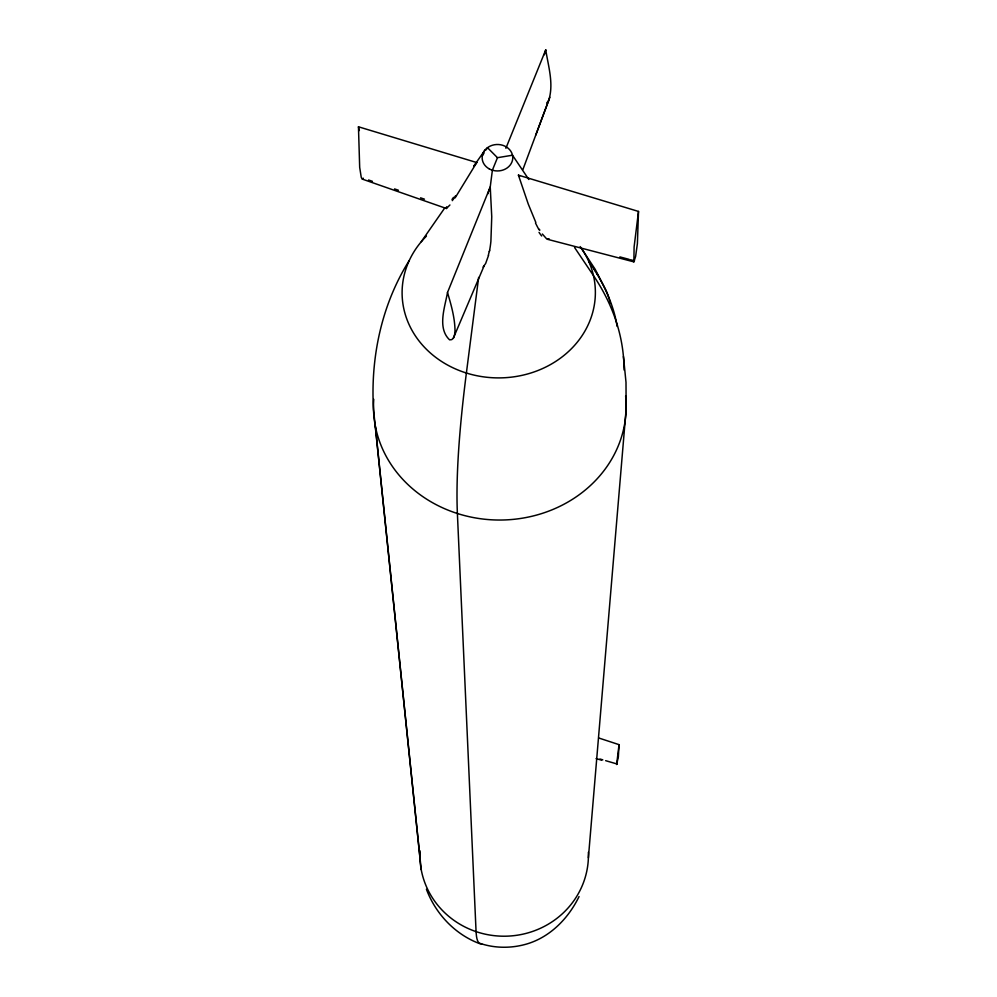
<?xml version="1.0" encoding="UTF-8"?>
<svg xmlns="http://www.w3.org/2000/svg" width="997" height="997" viewBox="0 0 997 997"><rect width="100%" height="100%" fill="white"/><g stroke="black" fill="none" stroke-linecap="round" stroke-linejoin="round"><path stroke-width="1.5" d="M619.037 744.647L618.364 756.785L616.645 764.537L619.037 744.647L598.848 738.029M588.392 857.744L626.116 409.331L626.004 382.337L623.437 356.527M478.647 277.39L466.384 373.028A748.224 100.847 -74.2 0 0 457.386 513.492L476.068 931.622C476.404 935.448 476.454 939.648 478.759 942.913C492.942 948.072 509.106 948.533 523.824 944.795C548.799 938.563 568.016 919.222 579.045 896.577M638.504 211.439L634.104 246.957L633.868 261.862L635.6 256.503L637.395 243.642L638.504 211.439L518.428 175.148L528.26 204.049L535.8 222.393M489.677 250.272L489.44 251.493M522.914 169.502L548.5 100.921C554.133 84.433 548.313 66.438 545.745 49.85L505.89 148.279M447.503 292.507C444.936 307.076 437.047 328.138 449.622 339.865C454.557 340.55 454.881 333.546 455.006 330.144C454.732 317.283 451.13 304.758 447.503 292.507L490.237 186.95L492.381 170.2L497.466 157.688L512.495 155.22L528.809 179.472M488.542 255.357L485.639 263.507L483.071 267.059M544.35 54.773L545.745 49.85M487.72 193.966L490.237 186.95L491.745 216.748L490.898 241.349A207.251 149.837 20.5 0 1 489.639 250.259M483.994 266.112L453.348 338.182M446.619 206.765L446.419 208.498L449.921 204.983M535.763 135.069L549.87 97.257M409.281 260.466C381.527 304.559 370.336 357.873 373.526 409.605L419.961 858.031M363.344 178.214L362.085 179.011L361.226 177.217L359.68 167.346L358.459 126.793L476.753 162.548L455.143 197.855M482.623 155.308L484.006 153.152M486.1 149.874L487.496 147.693L497.466 157.688M421.307 241.673L444.762 207.937M473.799 166.063L485.115 149.911M548.5 100.921L546.742 102.841M473.762 166.362L474.522 165.352M475.27 164.38L476.753 162.548M549.335 239.018L546.555 238.769L542.343 234.008M481.651 943.798L480.08 943.798C455.18 934.638 435.677 913.937 426.417 889.274M547.353 239.268L633.868 261.862M619.86 256.902L629.157 259.382M630.49 259.743L634.478 260.803M596.069 758.592L601.577 760.175M599.97 759.029L602.811 759.851M605.653 760.674L617.006 763.964M368.541 179.996L372.429 181.329M394.538 188.907L398.439 190.253M420.56 197.83L424.473 199.176M362.522 179.186L446.419 208.498M518.428 175.148L519.574 176.619M581.288 248.141L595.172 269.29L605.84 289.953A522.079 175.896 -43.2 0 1 610.388 303.437M574.546 247.468L593.464 275.583A821.129 357.873 -5.1 0 1 624.072 370.024M593.751 268.679L595.221 270.91M539.851 230.17L539.327 229.273M358.459 126.793L359.369 130.557M375.296 425.893L421.22 869.621M580.179 246.583A96.647 85.293 -0.4 0 1 558.046 359.867A96.647 85.293 -0.4 0 1 428.236 351.044A96.647 85.293 -0.4 0 1 426.429 236.127M588.729 261.376A937.13 348.389 -0.5 0 1 613.043 309.107A706.237 274.001 -30.1 0 1 617.118 326.418M596.592 273.228A409.979 132.464 -46.8 0 1 598.001 275.446M588.38 852.285A84.259 80.857 -1 0 1 503.286 936.208A84.259 80.857 -1 0 1 420.049 850.815M625.63 395.934A126.345 113.471 -0.4 0 1 501.503 520.023A126.345 113.471 -0.4 0 1 373.75 399.311M489.178 251.406A134.919 97.045 28.6 0 1 488.343 255.282M539.053 229.809A204.784 95.014 -76.2 0 1 535.489 222.954M541.658 235.99A130.844 57.527 -81.3 0 1 539.028 232.363M453.523 197.369A133.174 15.217 -65.6 0 1 452.015 199.475M455.654 195.661A203.45 30.82 -71.7 0 1 452.289 200.646M489.265 168.904A15.304 13.223 -0.3 0 0 512.757 158.249A15.304 13.223 -0.3 0 0 490.362 146.011A15.304 13.223 -0.3 0 0 489.265 168.904"/></g></svg>
